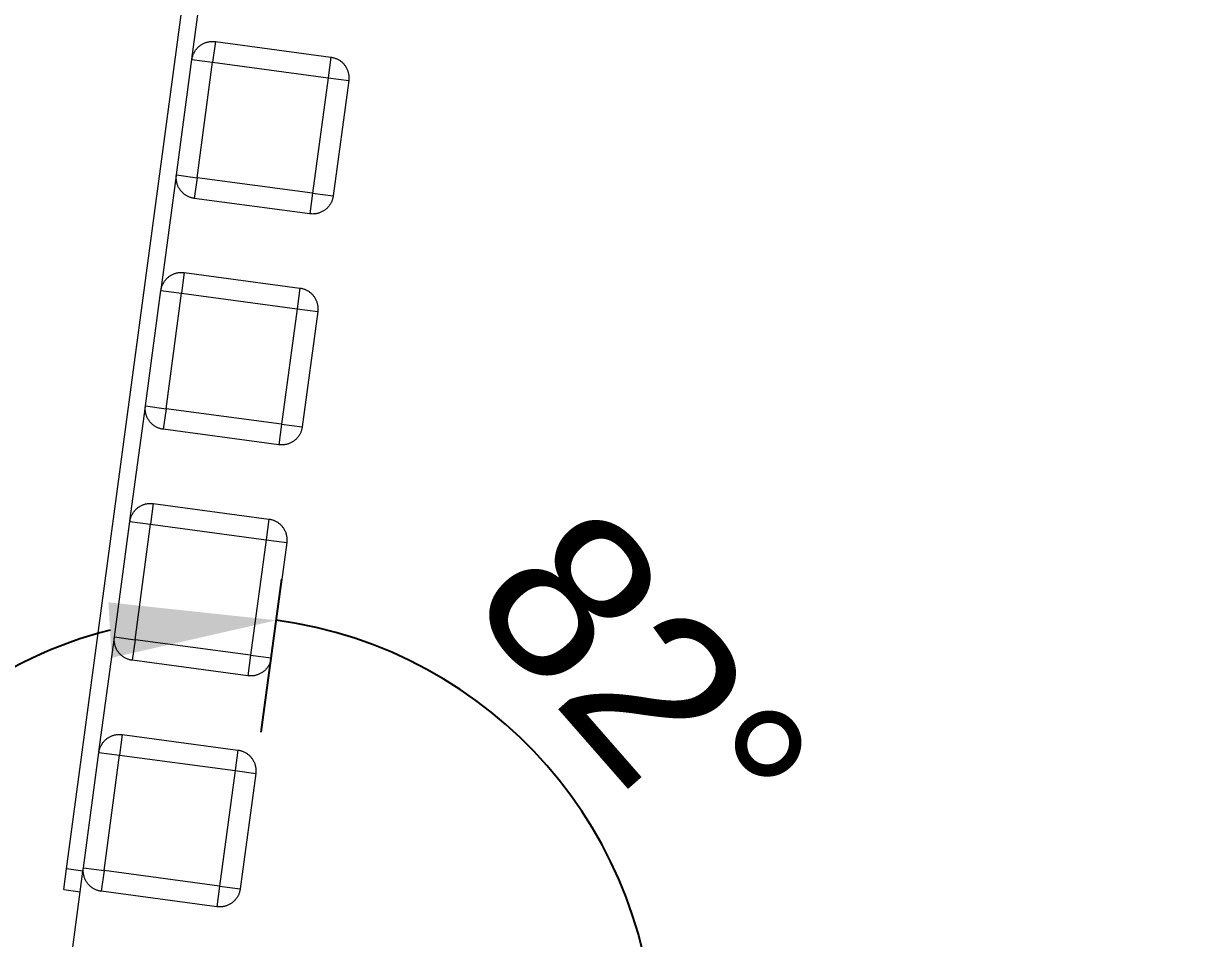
# Model space of a CAD drawing. Header units: millimetres. Extents: x -30 to 4992, y -440 to 3111.
# Drawn here: x 4710.4 to 4991.7, y 2678.3 to 2898.2 of the extents above; entities that cross this region are included whole.
import ezdxf

# ---------------------------------------------------------------- set-up
doc = ezdxf.new("R2010")
doc.units = ezdxf.units.MM
doc.layers.add('ZANO_R', color=7, linetype='Continuous', lineweight=0)
doc.layers.add('ZANO_W', color=1, linetype='Continuous', lineweight=0)
doc.styles.add('Arial', font='arial.ttf')
doc.styles.get("Standard").update_dxf_attribs({"font": 'ARIALUNI.TTF'})
doc.dimstyles.new('pl i ang', dxfattribs={"dimtxt": 50, "dimasz": 50, "dimexe": 1.25, "dimexo": 0.625, "dimgap": 10, "dimtad": 1, "dimtoh": 1, "dimtxsty": 'Standard', "dimcen": 2.5, "dimclrd": 1, "dimclre": 1, "dimclrt": 1, "dimadec": 0, "dimazin": 0, "dimtfac": 1, "dimtmove": 0, "dimatfit": 3, "dimfxl": 1, "dimarcsym": 1})

# ---------------------------------------------------------------- blocks, each defined once
blk = doc.blocks.new('*D398')
at = {"layer": 'ZANO_W', "color": 1, "lineweight": -2}
blk.add_line((4767.53, 2727.88), (4772.47, 2764.68), dxfattribs=at)
for start, end in [(0, 82.3581), (104.3548, 126.3515), (316.0066, 338.0033)]:
    blk.add_arc((4757.2, 2650.87), 104.83, start, end, dxfattribs=at)
at = {"layer": 'ZANO_W', "color": 1}
for points in [[(4731.6, 2745.77), (4730.81, 2759.08), (4771.14, 2754.77)], [(4860.94, 2610.33), (4847.85, 2612.88), (4862.03, 2650.87)]]:
    blk.add_solid(points, dxfattribs=at)
at = {"layer": 'ZANO_W', "color": 1, "insert": (4859.19, 2740.09), "char_height": 40, "attachment_point": 5, "rotation": 311.179, "style": 'Arial'}
blk.add_mtext('82%%d', dxfattribs=at)

msp = doc.modelspace()

# ---------------------------------------------------------------- linework, layer by layer
at = {"layer": 'ZANO_R'}
for p, q in [((4720.74, 2695.01), (4769.39, 3057.56)), ((4750.89, 2889.64), (4754.59, 2917.17)), ((4751.74, 2891.74), (4751.84, 2891.88)), ((4751.84, 2891.88), (4751.94, 2892.01)), ((4751.94, 2892.01), (4752.05, 2892.14)), ((4752.05, 2892.14), (4752.17, 2892.27)), ((4752.17, 2892.27), (4752.29, 2892.39)), ((4752.29, 2892.39), (4752.41, 2892.51)), ((4752.41, 2892.51), (4752.54, 2892.63)), ((4752.54, 2892.63), (4752.67, 2892.74)), ((4752.67, 2892.74), (4752.8, 2892.84)), ((4752.8, 2892.84), (4752.94, 2892.94)), ((4752.94, 2892.94), (4753.08, 2893.04)), ((4753.08, 2893.04), (4753.22, 2893.13)), ((4753.22, 2893.13), (4753.37, 2893.22)), ((4753.37, 2893.22), (4753.52, 2893.3)), ((4753.52, 2893.3), (4753.67, 2893.38)), ((4753.67, 2893.38), (4753.83, 2893.45)), ((4753.83, 2893.45), (4753.98, 2893.51)), ((4753.98, 2893.51), (4754.14, 2893.57)), ((4754.14, 2893.57), (4754.31, 2893.63)), ((4754.31, 2893.63), (4754.47, 2893.68)), ((4754.47, 2893.68), (4754.63, 2893.72)), ((4754.63, 2893.72), (4754.8, 2893.76)), ((4754.8, 2893.76), (4754.97, 2893.79)), ((4754.97, 2893.79), (4755.14, 2893.82)), ((4755.14, 2893.82), (4755.31, 2893.84)), ((4755.31, 2893.84), (4755.48, 2893.86)), ((4755.48, 2893.86), (4755.65, 2893.86)), ((4755.65, 2893.86), (4755.82, 2893.87)), ((4755.82, 2893.87), (4755.99, 2893.87)), ((4756.5, 2893.82), (4755.83, 2888.87)), ((4755.99, 2893.87), (4756.16, 2893.86)), ((4756.16, 2893.86), (4756.33, 2893.84)), ((4756.33, 2893.84), (4756.5, 2893.82)), ((4756.5, 2893.82), (4784.25, 2890.1)), ((4756.5, 2893.82), (4756.5, 2893.82)), ((4747.15, 2861.78), (4750.88, 2889.53)), ((4750.88, 2889.53), (4750.9, 2889.7)), ((4750.88, 2889.53), (4755.83, 2888.87)), ((4750.88, 2889.53), (4750.88, 2889.53)), ((4750.9, 2889.7), (4750.93, 2889.87)), ((4750.93, 2889.87), (4750.97, 2890.04)), ((4750.97, 2890.04), (4751.01, 2890.2)), ((4751.01, 2890.2), (4751.06, 2890.37)), ((4751.06, 2890.37), (4751.12, 2890.53)), ((4751.12, 2890.53), (4751.18, 2890.69)), ((4751.18, 2890.69), (4751.24, 2890.85)), ((4751.24, 2890.85), (4751.31, 2891)), ((4751.31, 2891), (4751.39, 2891.15)), ((4751.39, 2891.15), (4751.47, 2891.3)), ((4751.47, 2891.3), (4751.55, 2891.45)), ((4751.55, 2891.45), (4751.64, 2891.6)), ((4751.64, 2891.6), (4751.74, 2891.74)), ((4784.25, 2890.1), (4783.58, 2885.14)), ((4784.25, 2890.1), (4784.42, 2890.07)), ((4784.25, 2890.1), (4784.25, 2890.1)), ((4784.42, 2890.07), (4784.59, 2890.04)), ((4784.59, 2890.04), (4784.75, 2890.01)), ((4784.75, 2890.01), (4784.92, 2889.96)), ((4784.92, 2889.96), (4785.08, 2889.92)), ((4785.08, 2889.92), (4785.24, 2889.86)), ((4785.24, 2889.86), (4785.4, 2889.8)), ((4785.4, 2889.8), (4785.56, 2889.74)), ((4785.56, 2889.74), (4785.72, 2889.67)), ((4785.72, 2889.67), (4785.87, 2889.59)), ((4785.87, 2889.59), (4786.02, 2889.51)), ((4786.02, 2889.51), (4786.17, 2889.42)), ((4786.17, 2889.42), (4786.31, 2889.33)), ((4786.31, 2889.33), (4786.45, 2889.24)), ((4786.45, 2889.24), (4786.59, 2889.14)), ((4786.59, 2889.14), (4786.73, 2889.03)), ((4786.73, 2889.03), (4786.86, 2888.92)), ((4752.11, 2861.12), (4755.83, 2888.87)), ((4755.83, 2888.87), (4783.58, 2885.14)), ((4786.86, 2888.92), (4786.99, 2888.81)), ((4786.99, 2888.81), (4787.11, 2888.69)), ((4787.11, 2888.69), (4787.23, 2888.57)), ((4787.23, 2888.57), (4787.34, 2888.44)), ((4787.34, 2888.44), (4787.45, 2888.31)), ((4787.45, 2888.31), (4787.56, 2888.18)), ((4787.56, 2888.18), (4787.66, 2888.04)), ((4787.66, 2888.04), (4787.76, 2887.9)), ((4787.76, 2887.9), (4787.85, 2887.76)), ((4787.85, 2887.76), (4787.93, 2887.61)), ((4787.93, 2887.61), (4788.02, 2887.46)), ((4788.02, 2887.46), (4788.09, 2887.31)), ((4788.09, 2887.31), (4788.16, 2887.15)), ((4788.16, 2887.15), (4788.23, 2886.99)), ((4788.23, 2886.99), (4788.29, 2886.83)), ((4788.29, 2886.83), (4788.35, 2886.67)), ((4788.35, 2886.67), (4788.39, 2886.51)), ((4788.39, 2886.51), (4788.44, 2886.34)), ((4788.44, 2886.34), (4788.48, 2886.18)), ((4788.48, 2886.18), (4788.51, 2886.01)), ((4783.58, 2885.14), (4779.86, 2857.39)), ((4783.58, 2885.14), (4788.54, 2884.48)), ((4788.54, 2884.48), (4784.82, 2856.73)), ((4788.51, 2886.01), (4788.54, 2885.84)), ((4788.54, 2885.84), (4788.56, 2885.67)), ((4788.56, 2884.65), (4788.54, 2884.48)), ((4788.56, 2885.67), (4788.57, 2885.5)), ((4788.57, 2884.82), (4788.56, 2884.65)), ((4788.57, 2885.5), (4788.58, 2885.33)), ((4788.58, 2884.99), (4788.57, 2884.82)), ((4788.58, 2885.33), (4788.58, 2885.16)), ((4788.58, 2885.16), (4788.58, 2884.99)), ((4743.45, 2834.14), (4747.14, 2861.67)), ((4747.11, 2861.27), (4747.12, 2861.44)), ((4747.11, 2861.1), (4747.11, 2861.27)), ((4747.11, 2860.93), (4747.11, 2861.1)), ((4747.12, 2860.76), (4747.11, 2860.93)), ((4747.12, 2861.44), (4747.13, 2861.61)), ((4747.13, 2861.61), (4747.15, 2861.78)), ((4747.16, 2861.78), (4747.15, 2861.78)), ((4747.16, 2861.78), (4752.11, 2861.12)), ((4752.11, 2861.12), (4751.44, 2856.16)), ((4779.86, 2857.39), (4752.11, 2861.12)), ((4747.14, 2860.59), (4747.12, 2860.76)), ((4747.16, 2860.42), (4747.14, 2860.59)), ((4747.19, 2860.25), (4747.16, 2860.42)), ((4747.22, 2860.08), (4747.19, 2860.25)), ((4747.26, 2859.92), (4747.22, 2860.08)), ((4747.3, 2859.75), (4747.26, 2859.92)), ((4747.35, 2859.59), (4747.3, 2859.75)), ((4747.4, 2859.43), (4747.35, 2859.59)), ((4747.46, 2859.27), (4747.4, 2859.43)), ((4747.53, 2859.11), (4747.46, 2859.27)), ((4747.6, 2858.95), (4747.53, 2859.11)), ((4747.68, 2858.8), (4747.6, 2858.95)), ((4747.76, 2858.65), (4747.68, 2858.8)), ((4747.85, 2858.51), (4747.76, 2858.65)), ((4747.94, 2858.36), (4747.85, 2858.51)), ((4748.03, 2858.22), (4747.94, 2858.36)), ((4748.14, 2858.08), (4748.03, 2858.22)), ((4748.24, 2857.95), (4748.14, 2858.08)), ((4748.35, 2857.82), (4748.24, 2857.95)), ((4748.47, 2857.69), (4748.35, 2857.82)), ((4748.59, 2857.57), (4748.47, 2857.69)), ((4748.71, 2857.45), (4748.59, 2857.57)), ((4748.84, 2857.34), (4748.71, 2857.45)), ((4748.97, 2857.23), (4748.84, 2857.34)), ((4749.1, 2857.12), (4748.97, 2857.23)), ((4749.24, 2857.02), (4749.1, 2857.12)), ((4749.38, 2856.93), (4749.24, 2857.02)), ((4749.53, 2856.84), (4749.38, 2856.93)), ((4749.67, 2856.75), (4749.53, 2856.84)), ((4749.82, 2856.67), (4749.67, 2856.75)), ((4749.98, 2856.59), (4749.82, 2856.67)), ((4750.13, 2856.52), (4749.98, 2856.59)), ((4750.29, 2856.46), (4750.13, 2856.52)), ((4750.45, 2856.4), (4750.29, 2856.46)), ((4750.61, 2856.35), (4750.45, 2856.4)), ((4750.78, 2856.3), (4750.61, 2856.35)), ((4750.94, 2856.26), (4750.78, 2856.3)), ((4751.11, 2856.22), (4750.94, 2856.26)), ((4751.28, 2856.19), (4751.11, 2856.22)), ((4751.44, 2856.16), (4751.28, 2856.19)), ((4779.2, 2852.44), (4751.44, 2856.16)), ((4779.86, 2857.39), (4779.2, 2852.44)), ((4779.86, 2857.39), (4784.82, 2856.73)), ((4784.38, 2855.26), (4784.31, 2855.11)), ((4784.45, 2855.42), (4784.38, 2855.26)), ((4784.52, 2855.57), (4784.45, 2855.42)), ((4784.58, 2855.73), (4784.52, 2855.57)), ((4784.63, 2855.9), (4784.58, 2855.73)), ((4784.68, 2856.06), (4784.63, 2855.9)), ((4784.72, 2856.22), (4784.68, 2856.06)), ((4784.76, 2856.39), (4784.72, 2856.22)), ((4784.79, 2856.56), (4784.76, 2856.39)), ((4784.82, 2856.73), (4784.79, 2856.56)), ((4779.37, 2852.42), (4779.2, 2852.44)), ((4779.54, 2852.4), (4779.37, 2852.42)), ((4779.71, 2852.4), (4779.54, 2852.4)), ((4779.88, 2852.39), (4779.71, 2852.4)), ((4780.05, 2852.4), (4779.88, 2852.39)), ((4780.22, 2852.41), (4780.05, 2852.4)), ((4780.39, 2852.42), (4780.22, 2852.41)), ((4780.56, 2852.44), (4780.39, 2852.42)), ((4780.73, 2852.47), (4780.56, 2852.44)), ((4780.89, 2852.5), (4780.73, 2852.47)), ((4781.06, 2852.54), (4780.89, 2852.5)), ((4781.23, 2852.58), (4781.06, 2852.54)), ((4781.39, 2852.63), (4781.23, 2852.58)), ((4781.55, 2852.69), (4781.39, 2852.63)), ((4781.71, 2852.75), (4781.55, 2852.69)), ((4781.87, 2852.81), (4781.71, 2852.75)), ((4782.02, 2852.88), (4781.87, 2852.81)), ((4782.18, 2852.96), (4782.02, 2852.88)), ((4782.33, 2853.04), (4782.18, 2852.96)), ((4782.47, 2853.13), (4782.33, 2853.04)), ((4782.62, 2853.22), (4782.47, 2853.13)), ((4782.76, 2853.32), (4782.62, 2853.22)), ((4782.89, 2853.42), (4782.76, 2853.32)), ((4783.03, 2853.52), (4782.89, 2853.42)), ((4783.16, 2853.64), (4783.03, 2853.52)), ((4783.29, 2853.75), (4783.16, 2853.64)), ((4783.41, 2853.87), (4783.29, 2853.75)), ((4783.53, 2853.99), (4783.41, 2853.87)), ((4783.64, 2854.12), (4783.53, 2853.99)), ((4783.75, 2854.25), (4783.64, 2854.12)), ((4783.85, 2854.38), (4783.75, 2854.25)), ((4783.96, 2854.52), (4783.85, 2854.38)), ((4784.05, 2854.66), (4783.96, 2854.52)), ((4784.14, 2854.81), (4784.05, 2854.66)), ((4784.23, 2854.96), (4784.14, 2854.81)), ((4784.31, 2855.11), (4784.23, 2854.96)), ((4747.69, 2838.32), (4747.86, 2838.34)), ((4747.86, 2838.34), (4748.03, 2838.35)), ((4748.03, 2838.35), (4748.2, 2838.36)), ((4748.2, 2838.36), (4748.37, 2838.37)), ((4748.37, 2838.37), (4748.54, 2838.36)), ((4748.54, 2838.36), (4748.71, 2838.35)), ((4748.71, 2838.35), (4748.88, 2838.34)), ((4748.88, 2838.34), (4749.05, 2838.32)), ((4743.86, 2835.5), (4743.94, 2835.65)), ((4743.94, 2835.65), (4744.02, 2835.8)), ((4744.02, 2835.8), (4744.11, 2835.95)), ((4744.11, 2835.95), (4744.2, 2836.09)), ((4744.2, 2836.09), (4744.29, 2836.24)), ((4744.29, 2836.24), (4744.39, 2836.37)), ((4744.39, 2836.37), (4744.5, 2836.51)), ((4744.5, 2836.51), (4744.61, 2836.64)), ((4744.61, 2836.64), (4744.72, 2836.77)), ((4744.72, 2836.77), (4744.84, 2836.89)), ((4744.84, 2836.89), (4744.96, 2837.01)), ((4744.96, 2837.01), (4745.09, 2837.12)), ((4745.09, 2837.12), (4745.22, 2837.23)), ((4745.22, 2837.23), (4745.35, 2837.34)), ((4745.35, 2837.34), (4745.49, 2837.44)), ((4745.49, 2837.44), (4745.63, 2837.54)), ((4745.63, 2837.54), (4745.77, 2837.63)), ((4745.77, 2837.63), (4745.92, 2837.72)), ((4745.92, 2837.72), (4746.07, 2837.8)), ((4746.07, 2837.8), (4746.22, 2837.87)), ((4746.22, 2837.87), (4746.38, 2837.94)), ((4746.38, 2837.94), (4746.54, 2838.01)), ((4746.54, 2838.01), (4746.7, 2838.07)), ((4746.7, 2838.07), (4746.86, 2838.13)), ((4746.86, 2838.13), (4747.02, 2838.18)), ((4747.02, 2838.18), (4747.19, 2838.22)), ((4747.19, 2838.22), (4747.35, 2838.26)), ((4747.35, 2838.26), (4747.52, 2838.29)), ((4747.52, 2838.29), (4747.69, 2838.32)), ((4749.05, 2838.32), (4748.39, 2833.37)), ((4749.05, 2838.32), (4776.8, 2834.6)), ((4749.05, 2838.32), (4749.05, 2838.32)), ((4739.71, 2806.28), (4743.43, 2834.03)), ((4743.43, 2834.03), (4743.46, 2834.2)), ((4743.44, 2834.03), (4743.43, 2834.03)), ((4743.44, 2834.03), (4748.39, 2833.37)), ((4743.46, 2834.2), (4743.49, 2834.37)), ((4743.49, 2834.37), (4743.52, 2834.53)), ((4743.52, 2834.53), (4743.57, 2834.7)), ((4743.57, 2834.7), (4743.62, 2834.86)), ((4743.62, 2834.86), (4743.67, 2835.02)), ((4743.67, 2835.02), (4743.73, 2835.18)), ((4743.73, 2835.18), (4743.79, 2835.34)), ((4743.79, 2835.34), (4743.86, 2835.5)), ((4744.66, 2805.61), (4748.39, 2833.37)), ((4748.39, 2833.37), (4776.14, 2829.64)), ((4776.8, 2834.59), (4776.14, 2829.64)), ((4776.8, 2834.6), (4776.97, 2834.57)), ((4776.8, 2834.59), (4776.8, 2834.6)), ((4776.97, 2834.57), (4777.14, 2834.54)), ((4777.14, 2834.54), (4777.31, 2834.5)), ((4777.31, 2834.5), (4777.47, 2834.46)), ((4777.47, 2834.46), (4777.63, 2834.41)), ((4777.63, 2834.41), (4777.8, 2834.36)), ((4777.8, 2834.36), (4777.96, 2834.3)), ((4777.96, 2834.3), (4778.11, 2834.23)), ((4778.11, 2834.23), (4778.27, 2834.16)), ((4778.27, 2834.16), (4778.42, 2834.09)), ((4778.42, 2834.09), (4778.57, 2834.01)), ((4778.57, 2834.01), (4778.72, 2833.92)), ((4778.72, 2833.92), (4778.87, 2833.83)), ((4778.87, 2833.83), (4779.01, 2833.74)), ((4779.01, 2833.74), (4779.15, 2833.64)), ((4779.15, 2833.64), (4779.28, 2833.53)), ((4779.28, 2833.53), (4779.41, 2833.42)), ((4779.41, 2833.42), (4779.54, 2833.31)), ((4779.54, 2833.31), (4779.66, 2833.19)), ((4779.66, 2833.19), (4779.78, 2833.07)), ((4779.78, 2833.07), (4779.9, 2832.94)), ((4779.9, 2832.94), (4780.01, 2832.81)), ((4780.01, 2832.81), (4780.11, 2832.68)), ((4780.11, 2832.68), (4780.21, 2832.54)), ((4780.21, 2832.54), (4780.31, 2832.4)), ((4780.31, 2832.4), (4780.4, 2832.25)), ((4780.4, 2832.25), (4780.49, 2832.11)), ((4780.49, 2832.11), (4780.57, 2831.96)), ((4780.57, 2831.96), (4780.65, 2831.8)), ((4780.65, 2831.8), (4780.72, 2831.65)), ((4780.72, 2831.65), (4780.78, 2831.49)), ((4780.78, 2831.49), (4780.84, 2831.33)), ((4780.84, 2831.33), (4780.9, 2831.17)), ((4780.9, 2831.17), (4780.95, 2831.01)), ((4780.95, 2831.01), (4780.99, 2830.84)), ((4780.99, 2830.84), (4781.03, 2830.67)), ((4781.03, 2830.67), (4781.06, 2830.51)), ((4781.06, 2830.51), (4781.09, 2830.34)), ((4781.09, 2830.34), (4781.11, 2830.17)), ((4781.11, 2830.17), (4781.12, 2830)), ((4781.12, 2830), (4781.13, 2829.83)), ((4776.14, 2829.64), (4772.41, 2801.89)), ((4776.14, 2829.64), (4781.09, 2828.98)), ((4781.09, 2828.98), (4777.37, 2801.23)), ((4781.11, 2829.15), (4781.09, 2828.98)), ((4781.13, 2829.32), (4781.11, 2829.15)), ((4781.13, 2829.83), (4781.14, 2829.66)), ((4781.14, 2829.49), (4781.13, 2829.32)), ((4781.14, 2829.66), (4781.14, 2829.49)), ((4736, 2778.64), (4739.69, 2806.17)), ((4739.66, 2805.6), (4739.67, 2805.77)), ((4739.67, 2805.43), (4739.66, 2805.6)), ((4739.67, 2805.94), (4739.69, 2806.11)), ((4739.67, 2805.77), (4739.67, 2805.94)), ((4739.68, 2805.26), (4739.67, 2805.43)), ((4739.69, 2805.09), (4739.68, 2805.26)), ((4739.69, 2806.11), (4739.71, 2806.28)), ((4739.71, 2804.92), (4739.69, 2805.09)), ((4739.71, 2806.28), (4744.66, 2805.61)), ((4739.71, 2806.28), (4739.71, 2806.28)), ((4739.74, 2804.75), (4739.71, 2804.92)), ((4739.77, 2804.58), (4739.74, 2804.75)), ((4739.81, 2804.41), (4739.77, 2804.58)), ((4744.66, 2805.61), (4744, 2800.66)), ((4772.41, 2801.89), (4744.66, 2805.61)), ((4739.85, 2804.25), (4739.81, 2804.41)), ((4739.9, 2804.09), (4739.85, 2804.25)), ((4739.96, 2803.92), (4739.9, 2804.09)), ((4740.02, 2803.76), (4739.96, 2803.92)), ((4740.08, 2803.61), (4740.02, 2803.76)), ((4740.15, 2803.45), (4740.08, 2803.61)), ((4740.23, 2803.3), (4740.15, 2803.45)), ((4740.31, 2803.15), (4740.23, 2803.3)), ((4740.4, 2803), (4740.31, 2803.15)), ((4740.49, 2802.86), (4740.4, 2803)), ((4740.59, 2802.72), (4740.49, 2802.86)), ((4740.69, 2802.58), (4740.59, 2802.72)), ((4740.79, 2802.45), (4740.69, 2802.58)), ((4740.9, 2802.32), (4740.79, 2802.45)), ((4741.02, 2802.19), (4740.9, 2802.32)), ((4741.14, 2802.07), (4741.02, 2802.19)), ((4741.26, 2801.95), (4741.14, 2802.07)), ((4741.39, 2801.83), (4741.26, 2801.95)), ((4741.52, 2801.73), (4741.39, 2801.83)), ((4772.41, 2801.89), (4771.75, 2796.93)), ((4772.41, 2801.89), (4777.37, 2801.23)), ((4741.65, 2801.62), (4741.52, 2801.73)), ((4741.79, 2801.52), (4741.65, 2801.62)), ((4741.93, 2801.42), (4741.79, 2801.52)), ((4742.08, 2801.33), (4741.93, 2801.42)), ((4742.23, 2801.25), (4742.08, 2801.33)), ((4742.38, 2801.17), (4742.23, 2801.25)), ((4742.53, 2801.09), (4742.38, 2801.17)), ((4742.69, 2801.02), (4742.53, 2801.09)), ((4742.84, 2800.96), (4742.69, 2801.02)), ((4743, 2800.9), (4742.84, 2800.96)), ((4743.17, 2800.84), (4743, 2800.9)), ((4743.33, 2800.8), (4743.17, 2800.84)), ((4743.49, 2800.75), (4743.33, 2800.8)), ((4743.66, 2800.72), (4743.49, 2800.75)), ((4743.83, 2800.68), (4743.66, 2800.72)), ((4744, 2800.66), (4743.83, 2800.68)), ((4771.75, 2796.93), (4744, 2800.66)), ((4776.51, 2799.02), (4776.41, 2798.88)), ((4776.6, 2799.16), (4776.51, 2799.02)), ((4776.69, 2799.31), (4776.6, 2799.16)), ((4776.78, 2799.45), (4776.69, 2799.31)), ((4776.86, 2799.6), (4776.78, 2799.45)), ((4776.94, 2799.76), (4776.86, 2799.6)), ((4777.01, 2799.91), (4776.94, 2799.76)), ((4777.07, 2800.07), (4777.01, 2799.91)), ((4777.13, 2800.23), (4777.07, 2800.07)), ((4777.18, 2800.39), (4777.13, 2800.23)), ((4777.23, 2800.56), (4777.18, 2800.39)), ((4777.28, 2800.72), (4777.23, 2800.56)), ((4777.31, 2800.89), (4777.28, 2800.72)), ((4777.34, 2801.06), (4777.31, 2800.89)), ((4777.37, 2801.23), (4777.34, 2801.06)), ((4771.92, 2796.92), (4771.75, 2796.93)), ((4772.09, 2796.9), (4771.92, 2796.92)), ((4772.26, 2796.89), (4772.09, 2796.9)), ((4772.43, 2796.89), (4772.26, 2796.89)), ((4772.6, 2796.89), (4772.43, 2796.89)), ((4772.77, 2796.9), (4772.6, 2796.89)), ((4772.94, 2796.92), (4772.77, 2796.9)), ((4773.11, 2796.94), (4772.94, 2796.92)), ((4773.28, 2796.97), (4773.11, 2796.94)), ((4773.45, 2797), (4773.28, 2796.97)), ((4773.61, 2797.04), (4773.45, 2797)), ((4773.78, 2797.08), (4773.61, 2797.04)), ((4773.94, 2797.13), (4773.78, 2797.08)), ((4774.1, 2797.18), (4773.94, 2797.13)), ((4774.26, 2797.25), (4774.1, 2797.18)), ((4774.42, 2797.31), (4774.26, 2797.25)), ((4774.58, 2797.38), (4774.42, 2797.31)), ((4774.73, 2797.46), (4774.58, 2797.38)), ((4774.88, 2797.54), (4774.73, 2797.46)), ((4775.03, 2797.63), (4774.88, 2797.54)), ((4775.17, 2797.72), (4775.03, 2797.63)), ((4775.31, 2797.81), (4775.17, 2797.72)), ((4775.45, 2797.92), (4775.31, 2797.81)), ((4775.58, 2798.02), (4775.45, 2797.92)), ((4775.71, 2798.13), (4775.58, 2798.02)), ((4775.84, 2798.25), (4775.71, 2798.13)), ((4775.96, 2798.37), (4775.84, 2798.25)), ((4776.08, 2798.49), (4775.96, 2798.37)), ((4776.19, 2798.62), (4776.08, 2798.49)), ((4776.3, 2798.75), (4776.19, 2798.62)), ((4776.41, 2798.88), (4776.3, 2798.75)), ((4738.18, 2782.03), (4738.33, 2782.13)), ((4738.33, 2782.13), (4738.47, 2782.21)), ((4738.47, 2782.21), (4738.62, 2782.29)), ((4738.62, 2782.29), (4738.78, 2782.37)), ((4738.78, 2782.37), (4738.93, 2782.44)), ((4738.93, 2782.44), (4739.09, 2782.51)), ((4739.09, 2782.51), (4739.25, 2782.57)), ((4739.25, 2782.57), (4739.41, 2782.62)), ((4739.41, 2782.62), (4739.57, 2782.67)), ((4739.57, 2782.67), (4739.74, 2782.72)), ((4739.74, 2782.72), (4739.91, 2782.75)), ((4739.91, 2782.75), (4740.07, 2782.79)), ((4740.07, 2782.79), (4740.24, 2782.81)), ((4740.24, 2782.81), (4740.41, 2782.83)), ((4740.41, 2782.83), (4740.58, 2782.85)), ((4740.58, 2782.85), (4740.75, 2782.86)), ((4740.75, 2782.86), (4740.92, 2782.86)), ((4740.92, 2782.86), (4741.09, 2782.86)), ((4741.6, 2782.81), (4740.94, 2777.86)), ((4741.09, 2782.86), (4741.26, 2782.85)), ((4741.26, 2782.85), (4741.43, 2782.84)), ((4741.43, 2782.84), (4741.6, 2782.82)), ((4741.6, 2782.82), (4769.36, 2779.09)), ((4741.6, 2782.81), (4741.6, 2782.82)), ((4736.12, 2779.2), (4736.17, 2779.36)), ((4736.17, 2779.36), (4736.22, 2779.52)), ((4736.22, 2779.52), (4736.28, 2779.68)), ((4736.28, 2779.68), (4736.35, 2779.84)), ((4736.35, 2779.84), (4736.42, 2780)), ((4736.42, 2780), (4736.49, 2780.15)), ((4736.49, 2780.15), (4736.57, 2780.3)), ((4736.57, 2780.3), (4736.66, 2780.45)), ((4736.66, 2780.45), (4736.75, 2780.59)), ((4736.75, 2780.59), (4736.85, 2780.73)), ((4736.85, 2780.73), (4736.95, 2780.87)), ((4736.95, 2780.87), (4737.05, 2781.01)), ((4737.05, 2781.01), (4737.16, 2781.14)), ((4737.16, 2781.14), (4737.27, 2781.26)), ((4737.27, 2781.26), (4737.39, 2781.39)), ((4737.39, 2781.39), (4737.51, 2781.51)), ((4737.51, 2781.51), (4737.64, 2781.62)), ((4737.64, 2781.62), (4737.77, 2781.73)), ((4737.77, 2781.73), (4737.91, 2781.84)), ((4737.91, 2781.84), (4738.04, 2781.94)), ((4738.04, 2781.94), (4738.18, 2782.03)), ((4732.26, 2750.78), (4735.98, 2778.53)), ((4735.98, 2778.53), (4736.01, 2778.7)), ((4735.99, 2778.53), (4735.98, 2778.53)), ((4735.99, 2778.53), (4740.94, 2777.86)), ((4736.01, 2778.7), (4736.04, 2778.86)), ((4736.04, 2778.86), (4736.08, 2779.03)), ((4736.08, 2779.03), (4736.12, 2779.2)), ((4737.22, 2750.11), (4740.94, 2777.86)), ((4740.94, 2777.86), (4768.69, 2774.14)), ((4769.35, 2779.09), (4768.69, 2774.14)), ((4769.35, 2779.09), (4769.36, 2779.09)), ((4769.36, 2779.09), (4769.52, 2779.07)), ((4769.52, 2779.07), (4769.69, 2779.04)), ((4769.69, 2779.04), (4769.86, 2779)), ((4769.86, 2779), (4770.02, 2778.96)), ((4770.02, 2778.96), (4770.19, 2778.91)), ((4770.19, 2778.91), (4770.35, 2778.86)), ((4770.35, 2778.86), (4770.51, 2778.8)), ((4770.51, 2778.8), (4770.67, 2778.73)), ((4770.67, 2778.73), (4770.82, 2778.66)), ((4770.82, 2778.66), (4770.98, 2778.59)), ((4770.98, 2778.59), (4771.13, 2778.51)), ((4771.13, 2778.51), (4771.27, 2778.42)), ((4771.27, 2778.42), (4771.42, 2778.33)), ((4771.42, 2778.33), (4771.56, 2778.23)), ((4771.56, 2778.23), (4771.7, 2778.13)), ((4771.7, 2778.13), (4771.83, 2778.03)), ((4771.83, 2778.03), (4771.96, 2777.92)), ((4771.96, 2777.92), (4772.09, 2777.8)), ((4772.09, 2777.8), (4772.21, 2777.69)), ((4772.21, 2777.69), (4772.33, 2777.56)), ((4772.33, 2777.56), (4772.45, 2777.44)), ((4772.45, 2777.44), (4772.56, 2777.31)), ((4772.56, 2777.31), (4772.66, 2777.17)), ((4772.66, 2777.17), (4772.77, 2777.04)), ((4772.77, 2777.04), (4772.86, 2776.89)), ((4772.86, 2776.89), (4772.95, 2776.75)), ((4772.95, 2776.75), (4773.04, 2776.6)), ((4773.04, 2776.6), (4773.12, 2776.45)), ((4773.12, 2776.45), (4773.2, 2776.3)), ((4768.69, 2774.14), (4764.97, 2746.39)), ((4768.69, 2774.14), (4773.65, 2773.47)), ((4773.2, 2776.3), (4773.27, 2776.15)), ((4773.27, 2776.15), (4773.34, 2775.99)), ((4773.34, 2775.99), (4773.4, 2775.83)), ((4773.4, 2775.83), (4773.45, 2775.67)), ((4773.45, 2775.67), (4773.5, 2775.5)), ((4773.5, 2775.5), (4773.54, 2775.34)), ((4773.54, 2775.34), (4773.58, 2775.17)), ((4773.58, 2775.17), (4773.62, 2775)), ((4773.62, 2775), (4773.64, 2774.84)), ((4773.64, 2774.84), (4773.66, 2774.67)), ((4773.67, 2773.64), (4773.65, 2773.47)), ((4773.66, 2774.67), (4773.68, 2774.5)), ((4773.68, 2773.81), (4773.67, 2773.64)), ((4773.68, 2774.5), (4773.69, 2774.33)), ((4773.69, 2773.98), (4773.68, 2773.81)), ((4773.69, 2774.33), (4773.69, 2774.16)), ((4773.69, 2774.16), (4773.69, 2773.98)), ((4773.65, 2773.47), (4769.92, 2745.72)), ((4728.55, 2723.13), (4732.25, 2750.67)), ((4732.22, 2750.27), (4732.23, 2750.44)), ((4732.22, 2750.1), (4732.22, 2750.27)), ((4732.22, 2749.92), (4732.22, 2750.1)), ((4732.23, 2749.75), (4732.22, 2749.92)), ((4732.23, 2750.44), (4732.24, 2750.61)), ((4732.24, 2749.58), (4732.23, 2749.75)), ((4732.24, 2750.61), (4732.26, 2750.78)), ((4732.26, 2749.41), (4732.24, 2749.58)), ((4732.27, 2750.78), (4732.26, 2750.78)), ((4732.29, 2749.25), (4732.26, 2749.41)), ((4732.27, 2750.78), (4737.22, 2750.11)), ((4732.32, 2749.08), (4732.29, 2749.25)), ((4732.36, 2748.91), (4732.32, 2749.08)), ((4732.41, 2748.75), (4732.36, 2748.91)), ((4732.45, 2748.58), (4732.41, 2748.75)), ((4732.51, 2748.42), (4732.45, 2748.58)), ((4732.57, 2748.26), (4732.51, 2748.42)), ((4737.22, 2750.11), (4736.55, 2745.16)), ((4764.97, 2746.39), (4737.22, 2750.11)), ((4732.64, 2748.1), (4732.57, 2748.26)), ((4732.71, 2747.95), (4732.64, 2748.1)), ((4732.78, 2747.8), (4732.71, 2747.95)), ((4732.87, 2747.65), (4732.78, 2747.8)), ((4732.95, 2747.5), (4732.87, 2747.65)), ((4733.04, 2747.36), (4732.95, 2747.5)), ((4733.14, 2747.21), (4733.04, 2747.36)), ((4733.24, 2747.08), (4733.14, 2747.21)), ((4733.35, 2746.94), (4733.24, 2747.08)), ((4733.46, 2746.81), (4733.35, 2746.94)), ((4733.57, 2746.69), (4733.46, 2746.81)), ((4733.69, 2746.56), (4733.57, 2746.69)), ((4733.81, 2746.45), (4733.69, 2746.56)), ((4733.94, 2746.33), (4733.81, 2746.45)), ((4734.07, 2746.22), (4733.94, 2746.33)), ((4734.21, 2746.12), (4734.07, 2746.22)), ((4734.35, 2746.02), (4734.21, 2746.12)), ((4734.49, 2745.92), (4734.35, 2746.02)), ((4734.63, 2745.83), (4734.49, 2745.92)), ((4734.78, 2745.75), (4734.63, 2745.83)), ((4734.93, 2745.66), (4734.78, 2745.75)), ((4735.08, 2745.59), (4734.93, 2745.66)), ((4735.24, 2745.52), (4735.08, 2745.59)), ((4735.4, 2745.45), (4735.24, 2745.52)), ((4764.97, 2746.39), (4764.3, 2741.43)), ((4764.97, 2746.39), (4769.92, 2745.72)), ((4769.9, 2745.55), (4769.87, 2745.39)), ((4769.92, 2745.72), (4769.9, 2745.55)), ((4735.56, 2745.39), (4735.4, 2745.45)), ((4735.72, 2745.34), (4735.56, 2745.39)), ((4735.88, 2745.29), (4735.72, 2745.34)), ((4736.05, 2745.25), (4735.88, 2745.29)), ((4736.21, 2745.21), (4736.05, 2745.25)), ((4736.38, 2745.18), (4736.21, 2745.21)), ((4736.55, 2745.16), (4736.38, 2745.18)), ((4764.3, 2741.43), (4736.55, 2745.16)), ((4768.39, 2742.74), (4768.27, 2742.63)), ((4768.51, 2742.86), (4768.39, 2742.74)), ((4768.63, 2742.99), (4768.51, 2742.86)), ((4768.75, 2743.11), (4768.63, 2742.99)), ((4768.86, 2743.24), (4768.75, 2743.11)), ((4768.96, 2743.38), (4768.86, 2743.24)), ((4769.06, 2743.52), (4768.96, 2743.38)), ((4769.16, 2743.66), (4769.06, 2743.52)), ((4769.25, 2743.8), (4769.16, 2743.66)), ((4769.33, 2743.95), (4769.25, 2743.8)), ((4769.41, 2744.1), (4769.33, 2743.95)), ((4769.49, 2744.26), (4769.41, 2744.1)), ((4769.56, 2744.41), (4769.49, 2744.26)), ((4769.62, 2744.57), (4769.56, 2744.41)), ((4769.68, 2744.73), (4769.62, 2744.57)), ((4769.74, 2744.89), (4769.68, 2744.73)), ((4769.79, 2745.05), (4769.74, 2744.89)), ((4769.83, 2745.22), (4769.79, 2745.05)), ((4769.87, 2745.39), (4769.83, 2745.22)), ((4764.47, 2741.41), (4764.3, 2741.43)), ((4764.64, 2741.4), (4764.47, 2741.41)), ((4764.81, 2741.39), (4764.64, 2741.4)), ((4764.98, 2741.39), (4764.81, 2741.39)), ((4765.15, 2741.39), (4764.98, 2741.39)), ((4765.32, 2741.4), (4765.15, 2741.39)), ((4765.49, 2741.42), (4765.32, 2741.4)), ((4765.66, 2741.44), (4765.49, 2741.42)), ((4765.83, 2741.46), (4765.66, 2741.44)), ((4766, 2741.5), (4765.83, 2741.46)), ((4766.17, 2741.53), (4766, 2741.5)), ((4766.33, 2741.58), (4766.17, 2741.53)), ((4766.49, 2741.63), (4766.33, 2741.58)), ((4766.66, 2741.68), (4766.49, 2741.63)), ((4766.82, 2741.74), (4766.66, 2741.68)), ((4766.97, 2741.81), (4766.82, 2741.74)), ((4767.13, 2741.88), (4766.97, 2741.81)), ((4767.28, 2741.96), (4767.13, 2741.88)), ((4767.43, 2742.04), (4767.28, 2741.96)), ((4767.58, 2742.12), (4767.43, 2742.04)), ((4767.72, 2742.22), (4767.58, 2742.12)), ((4767.86, 2742.31), (4767.72, 2742.22)), ((4768, 2742.41), (4767.86, 2742.31)), ((4768.13, 2742.52), (4768, 2742.41)), ((4768.27, 2742.63), (4768.13, 2742.52)), ((4729.83, 2725.76), (4729.95, 2725.88)), ((4729.95, 2725.88), (4730.07, 2726)), ((4730.07, 2726), (4730.19, 2726.12)), ((4730.19, 2726.12), (4730.32, 2726.23)), ((4730.32, 2726.23), (4730.46, 2726.33)), ((4730.46, 2726.33), (4730.6, 2726.44)), ((4730.6, 2726.44), (4730.74, 2726.53)), ((4730.74, 2726.53), (4730.88, 2726.62)), ((4730.88, 2726.62), (4731.03, 2726.71)), ((4731.03, 2726.71), (4731.18, 2726.79)), ((4731.18, 2726.79), (4731.33, 2726.87)), ((4731.33, 2726.87), (4731.49, 2726.94)), ((4731.49, 2726.94), (4731.64, 2727.01)), ((4731.64, 2727.01), (4731.8, 2727.07)), ((4731.8, 2727.07), (4731.96, 2727.12)), ((4731.96, 2727.12), (4732.13, 2727.17)), ((4732.13, 2727.17), (4732.29, 2727.21)), ((4732.29, 2727.21), (4732.46, 2727.25)), ((4732.46, 2727.25), (4732.63, 2727.28)), ((4732.63, 2727.28), (4732.8, 2727.31)), ((4732.8, 2727.31), (4732.96, 2727.33)), ((4732.96, 2727.33), (4733.13, 2727.35)), ((4733.13, 2727.35), (4733.31, 2727.36)), ((4733.31, 2727.36), (4733.48, 2727.36)), ((4733.48, 2727.36), (4733.65, 2727.36)), ((4734.16, 2727.31), (4733.49, 2722.36)), ((4733.65, 2727.36), (4733.82, 2727.35)), ((4733.82, 2727.35), (4733.99, 2727.34)), ((4733.99, 2727.34), (4734.16, 2727.32)), ((4734.16, 2727.32), (4761.91, 2723.59)), ((4734.16, 2727.31), (4734.16, 2727.32)), ((4724.81, 2695.27), (4728.54, 2723.02)), ((4728.54, 2723.02), (4728.56, 2723.19)), ((4728.54, 2723.02), (4733.49, 2722.36)), ((4728.54, 2723.02), (4728.54, 2723.02)), ((4728.56, 2723.19), (4728.59, 2723.36)), ((4728.59, 2723.36), (4728.63, 2723.53)), ((4728.63, 2723.53), (4728.67, 2723.69)), ((4728.67, 2723.69), (4728.72, 2723.86)), ((4728.72, 2723.86), (4728.78, 2724.02)), ((4728.78, 2724.02), (4728.83, 2724.18)), ((4728.83, 2724.18), (4728.9, 2724.34)), ((4728.9, 2724.34), (4728.97, 2724.49)), ((4728.97, 2724.49), (4729.05, 2724.65)), ((4729.05, 2724.65), (4729.13, 2724.8)), ((4729.13, 2724.8), (4729.21, 2724.94)), ((4729.21, 2724.94), (4729.3, 2725.09)), ((4729.3, 2725.09), (4729.4, 2725.23)), ((4729.4, 2725.23), (4729.5, 2725.37)), ((4729.5, 2725.37), (4729.6, 2725.5)), ((4729.6, 2725.5), (4729.71, 2725.63)), ((4729.71, 2725.63), (4729.83, 2725.76)), ((4761.91, 2723.59), (4761.24, 2718.64)), ((4761.91, 2723.59), (4762.08, 2723.57)), ((4761.91, 2723.59), (4761.91, 2723.59)), ((4762.08, 2723.57), (4762.25, 2723.54)), ((4762.25, 2723.54), (4762.41, 2723.5)), ((4762.41, 2723.5), (4762.58, 2723.46)), ((4762.58, 2723.46), (4762.74, 2723.41)), ((4762.74, 2723.41), (4762.9, 2723.35)), ((4762.9, 2723.35), (4763.06, 2723.29)), ((4763.06, 2723.29), (4763.22, 2723.23)), ((4763.22, 2723.23), (4763.38, 2723.16)), ((4763.38, 2723.16), (4763.53, 2723.08)), ((4763.53, 2723.08), (4763.68, 2723)), ((4763.68, 2723), (4763.83, 2722.92)), ((4729.77, 2694.61), (4733.49, 2722.36)), ((4733.49, 2722.36), (4761.24, 2718.64)), ((4763.83, 2722.92), (4763.97, 2722.83)), ((4763.97, 2722.83), (4764.11, 2722.73)), ((4764.11, 2722.73), (4764.25, 2722.63)), ((4764.25, 2722.63), (4764.39, 2722.53)), ((4764.39, 2722.53), (4764.52, 2722.42)), ((4764.52, 2722.42), (4764.64, 2722.3)), ((4764.64, 2722.3), (4764.77, 2722.18)), ((4764.77, 2722.18), (4764.89, 2722.06)), ((4764.89, 2722.06), (4765, 2721.93)), ((4765, 2721.93), (4765.11, 2721.8)), ((4765.11, 2721.8), (4765.22, 2721.67)), ((4765.22, 2721.67), (4765.32, 2721.53)), ((4765.32, 2721.53), (4765.42, 2721.39)), ((4765.42, 2721.39), (4765.51, 2721.25)), ((4765.51, 2721.25), (4765.59, 2721.1)), ((4765.59, 2721.1), (4765.68, 2720.95)), ((4765.68, 2720.95), (4765.75, 2720.8)), ((4765.75, 2720.8), (4765.82, 2720.64)), ((4765.82, 2720.64), (4765.89, 2720.49)), ((4765.89, 2720.49), (4765.95, 2720.33)), ((4765.95, 2720.33), (4766, 2720.16)), ((4761.24, 2718.64), (4757.52, 2690.89)), ((4761.24, 2718.64), (4766.2, 2717.97)), ((4766.2, 2717.97), (4762.48, 2690.22)), ((4766, 2720.16), (4766.05, 2720)), ((4766.05, 2720), (4766.1, 2719.84)), ((4766.1, 2719.84), (4766.14, 2719.67)), ((4766.14, 2719.67), (4766.17, 2719.5)), ((4766.17, 2719.5), (4766.19, 2719.33)), ((4766.19, 2719.33), (4766.22, 2719.16)), ((4766.22, 2718.14), (4766.2, 2717.97)), ((4766.22, 2719.16), (4766.23, 2718.99)), ((4766.23, 2718.31), (4766.22, 2718.14)), ((4766.23, 2718.99), (4766.24, 2718.82)), ((4766.24, 2718.48), (4766.23, 2718.31)), ((4766.24, 2718.82), (4766.24, 2718.65)), ((4766.24, 2718.65), (4766.24, 2718.48)), ((4720.08, 2690.06), (4720.74, 2695.01)), ((4724.71, 2694.48), (4720.74, 2695.01)), ((4724.71, 2694.48), (4724.8, 2695.16)), ((4724.77, 2694.76), (4724.78, 2694.93)), ((4724.78, 2694.93), (4724.79, 2695.1)), ((4724.79, 2695.1), (4724.81, 2695.27)), ((4724.82, 2695.27), (4724.81, 2695.27)), ((4724.82, 2695.27), (4729.77, 2694.61)), ((4724.04, 2689.53), (4724.71, 2694.48)), ((4724.77, 2694.59), (4724.77, 2694.76)), ((4724.77, 2694.42), (4724.77, 2694.59)), ((4724.78, 2694.25), (4724.77, 2694.42)), ((4724.8, 2694.08), (4724.78, 2694.25)), ((4724.82, 2693.91), (4724.8, 2694.08)), ((4724.84, 2693.74), (4724.82, 2693.91)), ((4724.88, 2693.58), (4724.84, 2693.74)), ((4724.91, 2693.41), (4724.88, 2693.58)), ((4724.96, 2693.24), (4724.91, 2693.41)), ((4725.01, 2693.08), (4724.96, 2693.24)), ((4725.06, 2692.92), (4725.01, 2693.08)), ((4725.12, 2692.76), (4725.06, 2692.92)), ((4725.19, 2692.6), (4725.12, 2692.76)), ((4725.26, 2692.45), (4725.19, 2692.6)), ((4725.34, 2692.29), (4725.26, 2692.45)), ((4725.42, 2692.14), (4725.34, 2692.29)), ((4725.5, 2692), (4725.42, 2692.14)), ((4729.77, 2694.61), (4729.1, 2689.65)), ((4757.52, 2690.89), (4729.77, 2694.61)), ((4720.08, 2690.06), (4724.04, 2689.53)), ((4720.08, 2690.06), (4720.08, 2690.06)), ((4720.2, 2660.87), (4724.04, 2689.53)), ((4725.6, 2691.85), (4725.5, 2692)), ((4725.69, 2691.71), (4725.6, 2691.85)), ((4725.79, 2691.57), (4725.69, 2691.71)), ((4725.9, 2691.44), (4725.79, 2691.57)), ((4726.01, 2691.31), (4725.9, 2691.44)), ((4726.13, 2691.18), (4726.01, 2691.31)), ((4726.24, 2691.06), (4726.13, 2691.18)), ((4726.37, 2690.94), (4726.24, 2691.06)), ((4726.49, 2690.83), (4726.37, 2690.94)), ((4726.63, 2690.72), (4726.49, 2690.83)), ((4726.76, 2690.62), (4726.63, 2690.72)), ((4726.9, 2690.51), (4726.76, 2690.62)), ((4727.04, 2690.42), (4726.9, 2690.51)), ((4727.18, 2690.33), (4727.04, 2690.42)), ((4727.33, 2690.24), (4727.18, 2690.33)), ((4727.48, 2690.16), (4727.33, 2690.24)), ((4727.64, 2690.09), (4727.48, 2690.16)), ((4727.79, 2690.02), (4727.64, 2690.09)), ((4727.95, 2689.95), (4727.79, 2690.02)), ((4728.11, 2689.89), (4727.95, 2689.95)), ((4728.27, 2689.84), (4728.11, 2689.89)), ((4728.44, 2689.79), (4728.27, 2689.84)), ((4728.6, 2689.75), (4728.44, 2689.79)), ((4728.77, 2689.71), (4728.6, 2689.75)), ((4728.93, 2689.68), (4728.77, 2689.71)), ((4729.1, 2689.65), (4728.93, 2689.68)), ((4756.86, 2685.93), (4729.1, 2689.65)), ((4757.52, 2690.89), (4756.86, 2685.93)), ((4757.52, 2690.89), (4762.48, 2690.22)), ((4762.29, 2689.39), (4762.24, 2689.23)), ((4762.34, 2689.55), (4762.29, 2689.39)), ((4762.38, 2689.72), (4762.34, 2689.55)), ((4762.42, 2689.88), (4762.38, 2689.72)), ((4762.45, 2690.05), (4762.42, 2689.88)), ((4762.48, 2690.22), (4762.45, 2690.05)), ((4759.83, 2686.45), (4759.68, 2686.38)), ((4759.98, 2686.53), (4759.83, 2686.45)), ((4760.13, 2686.62), (4759.98, 2686.53)), ((4760.28, 2686.71), (4760.13, 2686.62)), ((4760.42, 2686.81), (4760.28, 2686.71)), ((4760.55, 2686.91), (4760.42, 2686.81)), ((4760.69, 2687.02), (4760.55, 2686.91)), ((4760.82, 2687.13), (4760.69, 2687.02)), ((4760.94, 2687.24), (4760.82, 2687.13)), ((4761.07, 2687.36), (4760.94, 2687.24)), ((4761.19, 2687.48), (4761.07, 2687.36)), ((4761.3, 2687.61), (4761.19, 2687.48)), ((4761.41, 2687.74), (4761.3, 2687.61)), ((4761.51, 2687.88), (4761.41, 2687.74)), ((4761.61, 2688.02), (4761.51, 2687.88)), ((4761.71, 2688.16), (4761.61, 2688.02)), ((4761.8, 2688.3), (4761.71, 2688.16)), ((4761.89, 2688.45), (4761.8, 2688.3)), ((4761.97, 2688.6), (4761.89, 2688.45)), ((4762.04, 2688.75), (4761.97, 2688.6)), ((4762.11, 2688.91), (4762.04, 2688.75)), ((4762.18, 2689.07), (4762.11, 2688.91)), ((4762.24, 2689.23), (4762.18, 2689.07)), ((4757.02, 2685.91), (4756.86, 2685.93)), ((4757.19, 2685.9), (4757.02, 2685.91)), ((4757.37, 2685.89), (4757.19, 2685.9)), ((4757.54, 2685.89), (4757.37, 2685.89)), ((4757.71, 2685.89), (4757.54, 2685.89)), ((4757.88, 2685.9), (4757.71, 2685.89)), ((4758.05, 2685.91), (4757.88, 2685.9)), ((4758.22, 2685.93), (4758.05, 2685.91)), ((4758.39, 2685.96), (4758.22, 2685.93)), ((4758.55, 2685.99), (4758.39, 2685.96)), ((4758.72, 2686.03), (4758.55, 2685.99)), ((4758.88, 2686.08), (4758.72, 2686.03)), ((4759.05, 2686.12), (4758.88, 2686.08)), ((4759.21, 2686.18), (4759.05, 2686.12)), ((4759.37, 2686.24), (4759.21, 2686.18)), ((4759.53, 2686.31), (4759.37, 2686.24)), ((4759.68, 2686.38), (4759.53, 2686.31))]:
    msp.add_line(p, q, dxfattribs=at)

# ---------------------------------------------------------------- dimensions: what is measured, and where the dimension line sits
at = {"layer": 'ZANO_W'}
dim = msp.add_angular_dim_2l(base=(4850.22, 2699.2), line1=((4766.2, 2717.97), (4762.48, 2690.22)), line2=((823.45, 2650.87), (4991.7, 2650.87)), dimstyle='pl i ang', override={"dimtxt": 40, "dimasz": 40, "dimexe": 10, "dimexo": 10, "dimtoh": 0, "dimdec": 0, "dimtxsty": 'Arial', "dimtdec": 0, "dimtmove": 1}, dxfattribs=at)
dim.commit()
dim.dimension.update_dxf_attribs({"geometry": '*D398', "text_midpoint": (4859.19, 2740.09)})

doc.saveas('drawing.dxf')
